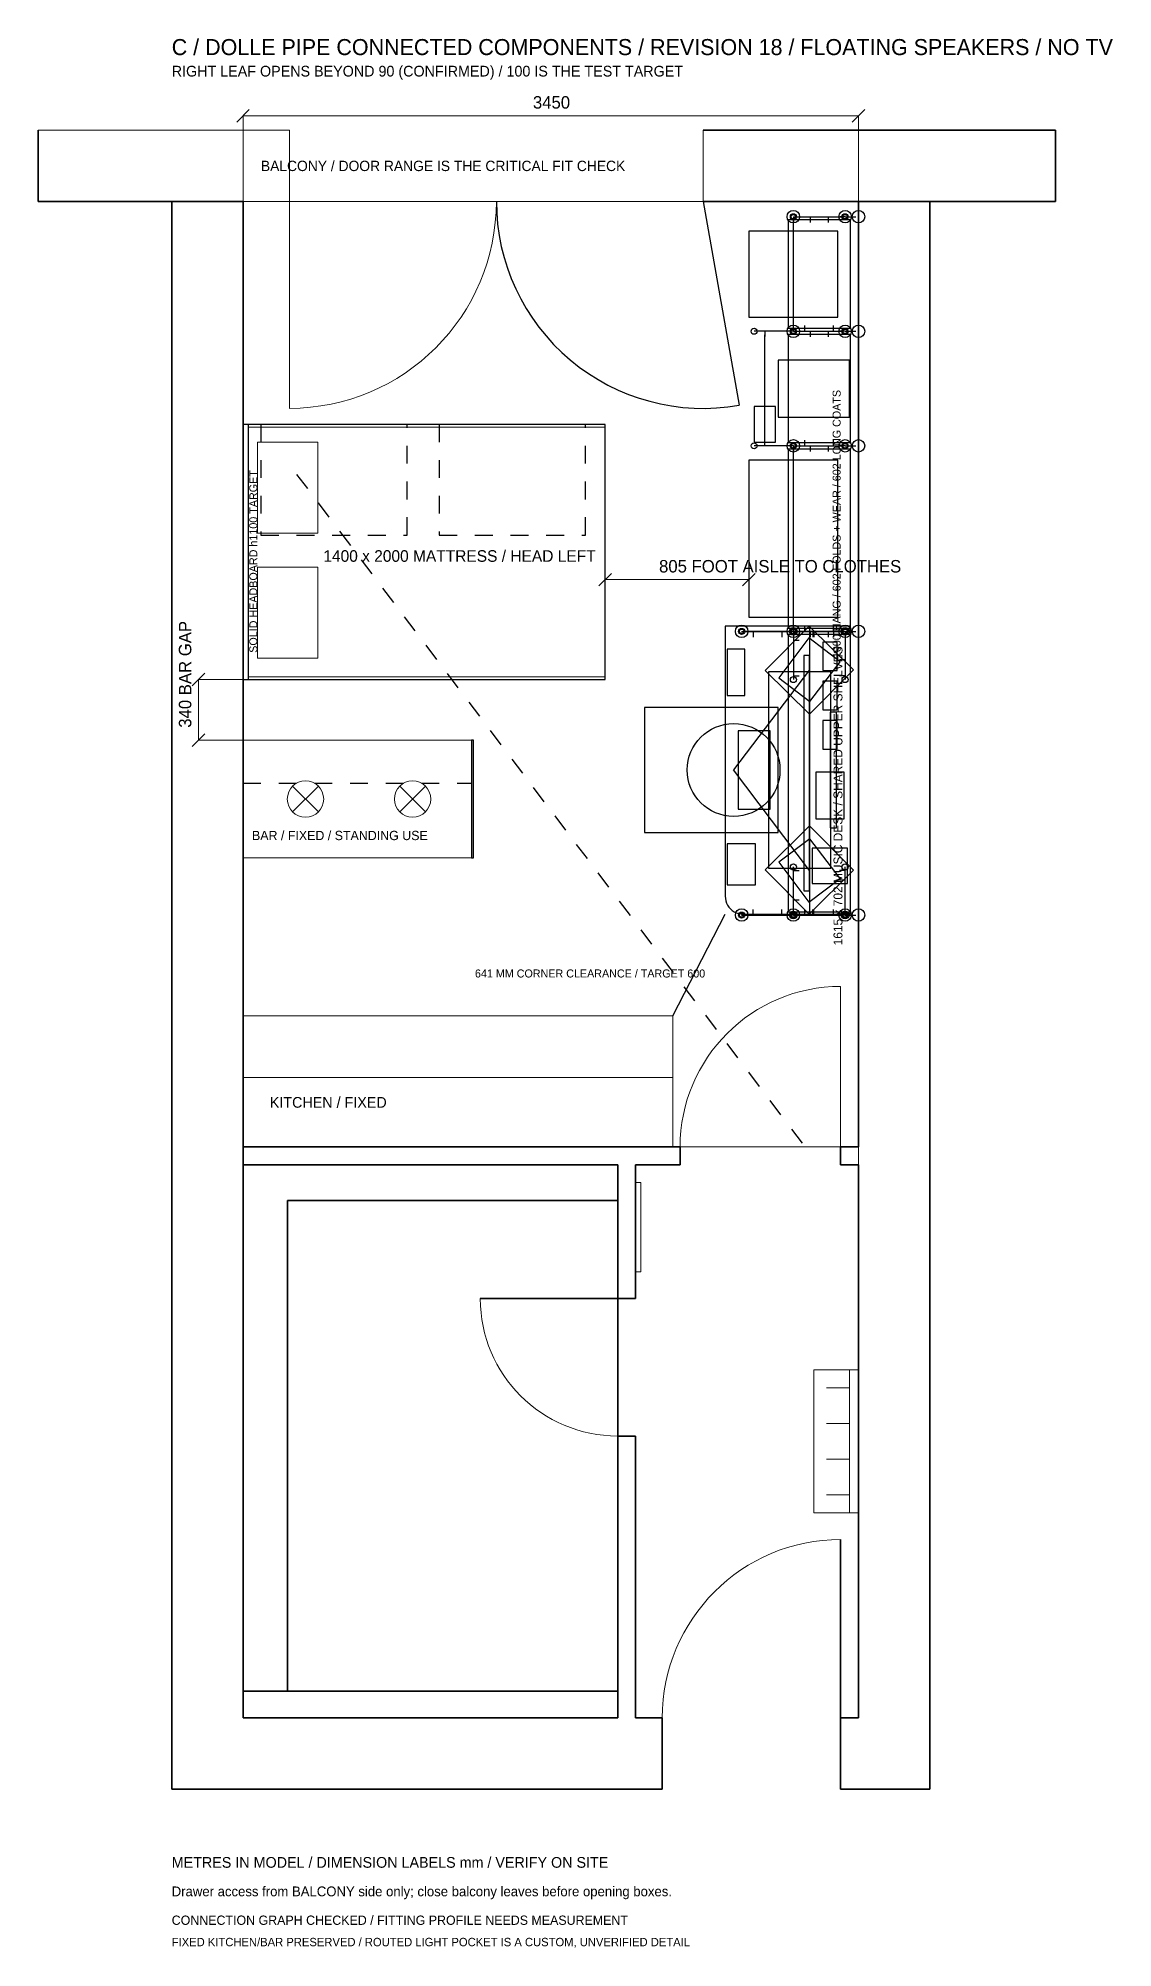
# Model space of a CAD drawing. Header units: metres. Extents: x -0.7 to 5.3, y -2.9 to 7.8.
import ezdxf

# ---------------------------------------------------------------- set-up
doc = ezdxf.new("R2010")
doc.units = ezdxf.units.M
doc.linetypes.add('DASHED', pattern=[0.16, 0.1, -0.06])
for name, color, linetype, lineweight in [('A_Dimensions', 7, 'Continuous', 18), ('A_Notes', 7, 'Continuous', 18), ('A_Openings', 7, 'Continuous', 18), ('A_Walls', 7, 'Continuous', 35), ('F_Fixed_Cabinet', 7, 'Continuous', 18), ('F_Fixed_Kitchen', 7, 'Continuous', 18)]:
    doc.layers.add(name, color=color, linetype=linetype, lineweight=lineweight)
for name, color, linetype, true_color in [('F_Bar_Skin', 7, 'Continuous', 0xc69c68), ('F_Bed_Boxes', 7, 'Continuous', 0xb7834e), ('F_Bed_Frame', 7, 'Continuous', 0x46756a), ('F_Cart_Parked', 7, 'Continuous', 0xb65835), ('F_Headboard', 7, 'Continuous', 0x46756a), ('P_Concept_Void', 7, 'Continuous', 0x79817e), ('P_Door_100', 7, 'Continuous', 0xb65835), ('P_Sightline', 7, 'Continuous', 0x22585d), ('P_Worn_Rail', 7, 'Continuous', 0xb65835)]:
    doc.layers.add(name, color=color, linetype=linetype, true_color=true_color)
for name, color, linetype, lineweight, true_color in [('F_Details', 7, 'Continuous', 18, 0x46756a), ('F_Entry', 7, 'Continuous', 18, 0xa47661), ('F_Proposed_Bed', 7, 'Continuous', 18, 0x46756a)]:
    doc.layers.add(name, color=color, linetype=linetype, lineweight=lineweight, true_color=true_color)
for name, color, linetype in [('V18_ENTRY', 1, 'Continuous'), ('V18_EQUIPMENT_SERVICE', 5, 'Continuous'), ('V8_CLAMPS', 7, 'Continuous'), ('V8_ENVELOPES', 9, 'Continuous'), ('V8_EQUIPMENT', 5, 'Continuous'), ('V8_LIGHT', 2, 'Continuous'), ('V8_NOTES', 7, 'Continuous'), ('V8_OVERHEAD', 8, 'Continuous'), ('V8_PIPE', 7, 'Continuous'), ('V8_TIMBER', 30, 'Continuous')]:
    doc.layers.add(name, color=color, linetype=linetype)

msp = doc.modelspace()

# ---------------------------------------------------------------- linework, layer by layer
at = {"layer": 'A_Dimensions'}
for p, q in [((0.438, 7.351), (0.508, 7.421)), ((0.473, 6.906), (0.473, 7.386)), ((0.473, 7.386), (3.923, 7.386)), ((3.888, 7.351), (3.958, 7.421)), ((3.923, 6.906), (3.923, 7.386)), ((2.503, 4.956), (2.503, 4.786)), ((3.308, 4.956), (3.308, 4.786)), ((2.468, 4.751), (2.538, 4.821)), ((3.273, 4.751), (3.343, 4.821)), ((2.503, 4.786), (3.308, 4.786)), ((0.188, 4.191), (0.258, 4.261)), ((0.473, 4.226), (0.223, 4.226)), ((0.223, 3.886), (0.223, 4.226)), ((0.188, 3.851), (0.258, 3.921)), ((0.473, 3.886), (0.223, 3.886))]:
    msp.add_line(p, q, dxfattribs=at)
at = {"layer": 'A_Openings'}
for p, q in [((0.733, 7.306), (-0.676, 7.306)), ((0.733, 6.906), (0.733, 7.306)), ((3.053, 6.906), (3.053, 7.306)), ((0.473, 6.906), (0.733, 6.906)), ((3.053, 6.906), (0.733, 6.906)), ((0.733, 6.906), (0.733, 5.746)), ((3.823, 1.606), (3.823, 2.506)), ((3.823, 1.606), (2.923, 1.606)), ((3.923, 1.606), (3.823, 1.606)), ((3.923, 1.606), (3.923, 1.506))]:
    msp.add_line(p, q, dxfattribs=at)
for centre, radius, start, end in [((0.733, 6.906), 1.16, 270, 0), ((3.823, 1.606), 0.9, 90, 180), ((2.573, 0.756), 0.77, 180, 270), ((3.823, -1.594), 1, 90, 180)]:
    msp.add_arc(centre, radius, start, end, dxfattribs=at)
at = {"layer": 'A_Walls'}
for p, q in [((-0.676, 7.306), (-0.676, 6.906)), ((3.053, 7.306), (5.028, 7.306)), ((5.028, 6.906), (5.028, 7.306)), ((-0.676, 6.906), (0.473, 6.906)), ((0.073, 6.906), (0.073, -1.994)), ((0.473, 6.906), (0.473, -1.594)), ((3.923, 6.906), (3.053, 6.906)), ((3.923, 6.906), (3.923, 1.606)), ((3.923, 6.906), (5.028, 6.906)), ((4.323, 6.906), (4.323, -1.994)), ((0.473, 1.606), (2.923, 1.606)), ((2.923, 1.606), (2.923, 1.506)), ((3.823, 1.606), (3.823, 1.506)), ((3.823, 1.606), (3.923, 1.606)), ((2.573, 1.506), (0.473, 1.506)), ((2.573, 1.506), (2.573, 0.756)), ((2.673, 1.506), (2.673, 0.756)), ((2.673, 1.506), (2.923, 1.506)), ((2.673, 1.506), (2.673, 0.756)), ((3.823, 1.506), (3.923, 1.506)), ((3.923, 1.506), (3.923, -1.594)), ((0.723, 1.306), (0.723, -1.444)), ((0.723, 1.306), (2.573, 1.306)), ((2.573, 0.756), (1.803, 0.756)), ((2.573, 0.756), (2.573, -0.014)), ((2.573, 0.756), (2.673, 0.756)), ((2.573, -0.014), (2.673, -0.014)), ((2.573, -0.014), (2.573, -1.594)), ((2.673, -0.014), (2.673, -1.594)), ((3.823, -1.594), (3.823, -0.594)), ((0.473, -1.444), (2.573, -1.444)), ((2.573, -1.594), (0.473, -1.594)), ((2.673, -1.594), (2.823, -1.594)), ((2.823, -1.594), (2.823, -1.994)), ((3.923, -1.594), (3.823, -1.594)), ((3.823, -1.594), (3.823, -1.994)), ((3.823, -1.594), (3.923, -1.594)), ((0.073, -1.994), (2.823, -1.994)), ((3.823, -1.994), (4.323, -1.994))]:
    msp.add_line(p, q, dxfattribs=at)
at = {"layer": 'F_Bar_Skin'}
msp.add_lwpolyline([(1.753, 3.226), (1.765, 3.226), (1.765, 3.886), (1.753, 3.886)], close=True, dxfattribs=at)
at = {"layer": 'F_Bed_Boxes', "linetype": 'DASHED'}
for points in [[(0.573, 5.036), (1.393, 5.036), (1.393, 5.656), (0.573, 5.656)], [(1.573, 5.036), (2.393, 5.036), (2.393, 5.656), (1.573, 5.656)]]:
    msp.add_lwpolyline(points, close=True, dxfattribs=at)
at = {"layer": 'F_Bed_Frame'}
msp.add_lwpolyline([(0.473, 4.226), (2.503, 4.226), (2.503, 5.656), (0.473, 5.656)], close=True, dxfattribs=at)
at = {"layer": 'F_Cart_Parked'}
msp.add_lwpolyline([(3.473, 5.697), (3.873, 5.697), (3.873, 6.017), (3.473, 6.017)], close=True, dxfattribs=at)
at = {"layer": 'F_Details'}
for points in [[(0.553, 5.046), (0.893, 5.046), (0.893, 5.556), (0.553, 5.556)], [(0.553, 4.346), (0.893, 4.346), (0.893, 4.856), (0.553, 4.856)]]:
    msp.add_lwpolyline(points, close=True, dxfattribs=at)
at = {"layer": 'F_Entry'}
for p, q in [((3.873, -0.444), (3.873, 0.356)), ((3.873, 0.256), (3.743, 0.256)), ((3.873, 0.056), (3.743, 0.056)), ((3.873, -0.144), (3.743, -0.144)), ((3.873, -0.344), (3.743, -0.344))]:
    msp.add_line(p, q, dxfattribs=at)
for points in [[(2.673, 0.906), (2.703, 0.906), (2.703, 1.406), (2.673, 1.406)], [(3.673, -0.444), (3.923, -0.444), (3.923, 0.356), (3.673, 0.356)]]:
    msp.add_lwpolyline(points, close=True, dxfattribs=at)
at = {"layer": 'F_Fixed_Cabinet'}
for p, q in [((0.895, 3.628), (0.751, 3.484)), ((0.751, 3.628), (0.895, 3.484)), ((1.495, 3.628), (1.351, 3.484)), ((1.351, 3.628), (1.495, 3.484))]:
    msp.add_line(p, q, dxfattribs=at)
msp.add_lwpolyline([(0.473, 3.226), (0.473, 3.886), (1.753, 3.886), (1.753, 3.226)], close=True, dxfattribs=at)
for centre in [(0.823, 3.556), (1.423, 3.556)]:
    msp.add_circle(centre, 0.102, dxfattribs=at)
at = {"layer": 'F_Fixed_Kitchen'}
msp.add_line((2.883, 1.996), (0.473, 1.996), dxfattribs=at)
msp.add_lwpolyline([(0.473, 2.341), (2.883, 2.341), (2.883, 1.606), (0.473, 1.606)], close=True, dxfattribs=at)
at = {"layer": 'F_Headboard'}
msp.add_lwpolyline([(0.473, 4.226), (0.503, 4.226), (0.503, 5.656), (0.473, 5.656)], close=True, dxfattribs=at)
at = {"layer": 'F_Proposed_Bed'}
msp.add_lwpolyline([(0.503, 4.241), (2.503, 4.241), (2.503, 5.641), (0.503, 5.641)], close=True, dxfattribs=at)
at = {"layer": 'P_Concept_Void', "linetype": 'DASHED'}
msp.add_line((0.473, 3.646), (1.753, 3.646), dxfattribs=at)
at = {"layer": 'P_Door_100'}
msp.add_line((3.053, 6.906), (3.254, 5.764), dxfattribs=at)
msp.add_arc((3.053, 6.906), 1.16, 180, 280, dxfattribs=at)
at = {"layer": 'P_Sightline', "linetype": 'DASHED'}
msp.add_line((0.773, 5.376), (3.623, 1.606), dxfattribs=at)
at = {"layer": 'P_Worn_Rail'}
msp.add_line((3.398, 5.556), (3.398, 6.158), dxfattribs=at)
at = {"layer": 'V18_ENTRY'}
msp.add_line((2.883, 2.341), (3.176, 2.911), dxfattribs=at)
at = {"layer": 'V18_EQUIPMENT_SERVICE'}
for points in [[(3.186, 4.136), (3.286, 4.136), (3.286, 4.396), (3.186, 4.396)], [(3.723, 4.276), (3.803, 4.276), (3.803, 4.436), (3.723, 4.436)], [(3.723, 4.056), (3.803, 4.056), (3.803, 4.216), (3.723, 4.216)], [(3.723, 3.836), (3.803, 3.836), (3.803, 3.996), (3.723, 3.996)], [(3.683, 3.446), (3.843, 3.446), (3.843, 3.706), (3.683, 3.706)], [(3.186, 3.076), (3.346, 3.076), (3.346, 3.306), (3.186, 3.306)], [(3.664, 3.083), (3.861, 3.083), (3.861, 3.28), (3.664, 3.28)]]:
    msp.add_lwpolyline(points, close=True, dxfattribs=at)
at = {"layer": 'V8_CLAMPS'}
for p, q in [((3.558, 6.82), (3.558, 6.82)), ((3.558, 6.82), (3.588, 6.82)), ((3.558, 6.82), (3.558, 6.82)), ((3.558, 6.82), (3.558, 6.79)), ((3.558, 6.82), (3.558, 6.82)), ((3.558, 6.82), (3.588, 6.82)), ((3.558, 6.82), (3.558, 6.82)), ((3.558, 6.82), (3.588, 6.82)), ((3.653, 6.82), (3.653, 6.788)), ((3.653, 6.82), (3.653, 6.788)), ((3.753, 6.82), (3.753, 6.788)), ((3.753, 6.82), (3.753, 6.788)), ((3.848, 6.82), (3.818, 6.82)), ((3.848, 6.82), (3.818, 6.82)), ((3.848, 6.82), (3.818, 6.82)), ((3.848, 6.82), (3.848, 6.82)), ((3.848, 6.82), (3.848, 6.82)), ((3.848, 6.82), (3.878, 6.82)), ((3.848, 6.82), (3.848, 6.82)), ((3.848, 6.82), (3.848, 6.82)), ((3.623, 6.178), (3.623, 6.21)), ((3.623, 6.178), (3.623, 6.21)), ((3.783, 6.178), (3.783, 6.21)), ((3.783, 6.178), (3.783, 6.21)), ((3.428, 6.178), (3.368, 6.178)), ((3.398, 6.178), (3.398, 6.148)), ((3.558, 6.178), (3.528, 6.178)), ((3.558, 6.178), (3.558, 6.208)), ((3.558, 6.178), (3.558, 6.178)), ((3.558, 6.178), (3.558, 6.178)), ((3.558, 6.178), (3.588, 6.178)), ((3.558, 6.178), (3.558, 6.178)), ((3.558, 6.178), (3.588, 6.178)), ((3.558, 6.178), (3.558, 6.178)), ((3.558, 6.178), (3.588, 6.178)), ((3.558, 6.178), (3.558, 6.178)), ((3.558, 6.178), (3.588, 6.178)), ((3.558, 6.178), (3.558, 6.178)), ((3.558, 6.178), (3.588, 6.178)), ((3.558, 6.178), (3.558, 6.178)), ((3.558, 6.178), (3.588, 6.178)), ((3.558, 6.178), (3.558, 6.178)), ((3.653, 6.178), (3.653, 6.146)), ((3.653, 6.178), (3.653, 6.146)), ((3.653, 6.178), (3.653, 6.146)), ((3.653, 6.178), (3.653, 6.146)), ((3.653, 6.178), (3.653, 6.146)), ((3.753, 6.178), (3.753, 6.146)), ((3.753, 6.178), (3.753, 6.146)), ((3.753, 6.178), (3.753, 6.146)), ((3.753, 6.178), (3.753, 6.146)), ((3.753, 6.178), (3.753, 6.146)), ((3.848, 6.178), (3.818, 6.178)), ((3.848, 6.178), (3.818, 6.178)), ((3.848, 6.178), (3.818, 6.178)), ((3.848, 6.178), (3.818, 6.178)), ((3.848, 6.178), (3.818, 6.178)), ((3.848, 6.178), (3.818, 6.178)), ((3.848, 6.178), (3.848, 6.178)), ((3.848, 6.178), (3.878, 6.178)), ((3.848, 6.178), (3.848, 6.178)), ((3.848, 6.178), (3.848, 6.178)), ((3.848, 6.178), (3.848, 6.178)), ((3.848, 6.178), (3.848, 6.178)), ((3.848, 6.178), (3.848, 6.178)), ((3.848, 6.178), (3.848, 6.178)), ((3.398, 5.536), (3.398, 5.566)), ((3.623, 5.536), (3.623, 5.568)), ((3.623, 5.536), (3.623, 5.568)), ((3.623, 5.536), (3.623, 5.568)), ((3.623, 5.536), (3.623, 5.568)), ((3.623, 5.536), (3.623, 5.568)), ((3.783, 5.536), (3.783, 5.568)), ((3.783, 5.536), (3.783, 5.568)), ((3.783, 5.536), (3.783, 5.568)), ((3.783, 5.536), (3.783, 5.568)), ((3.783, 5.536), (3.783, 5.568)), ((3.428, 5.536), (3.368, 5.536)), ((3.558, 5.536), (3.528, 5.536)), ((3.558, 5.536), (3.558, 5.536)), ((3.558, 5.536), (3.588, 5.536)), ((3.558, 5.536), (3.558, 5.536)), ((3.558, 5.536), (3.558, 5.506)), ((3.558, 5.536), (3.558, 5.536)), ((3.558, 5.536), (3.558, 5.506)), ((3.558, 5.536), (3.558, 5.536)), ((3.558, 5.536), (3.588, 5.536)), ((3.558, 5.536), (3.558, 5.536)), ((3.558, 5.536), (3.588, 5.536)), ((3.558, 5.536), (3.558, 5.536)), ((3.558, 5.536), (3.588, 5.536)), ((3.558, 5.536), (3.558, 5.536)), ((3.558, 5.536), (3.588, 5.536)), ((3.558, 5.536), (3.558, 5.536)), ((3.558, 5.536), (3.588, 5.536)), ((3.558, 5.536), (3.558, 5.536)), ((3.653, 5.536), (3.653, 5.504)), ((3.753, 5.536), (3.753, 5.504)), ((3.848, 5.536), (3.818, 5.536)), ((3.848, 5.536), (3.818, 5.536)), ((3.848, 5.536), (3.818, 5.536)), ((3.848, 5.536), (3.818, 5.536)), ((3.848, 5.536), (3.818, 5.536)), ((3.848, 5.536), (3.818, 5.536)), ((3.848, 5.536), (3.848, 5.536)), ((3.848, 5.536), (3.848, 5.536)), ((3.848, 5.536), (3.878, 5.536)), ((3.848, 5.536), (3.848, 5.536)), ((3.848, 5.536), (3.848, 5.536)), ((3.848, 5.536), (3.848, 5.536)), ((3.848, 5.536), (3.848, 5.536)), ((3.848, 5.536), (3.848, 5.536)), ((3.268, 4.496), (3.268, 4.496)), ((3.268, 4.496), (3.298, 4.496)), ((3.268, 4.496), (3.268, 4.496)), ((3.268, 4.496), (3.298, 4.496)), ((3.333, 4.496), (3.333, 4.464)), ((3.493, 4.496), (3.493, 4.464)), ((3.588, 4.496), (3.528, 4.496)), ((3.558, 4.496), (3.528, 4.496)), ((3.558, 4.496), (3.558, 4.526)), ((3.558, 4.496), (3.558, 4.526)), ((3.558, 4.496), (3.558, 4.496)), ((3.558, 4.496), (3.588, 4.496)), ((3.558, 4.496), (3.558, 4.496)), ((3.558, 4.496), (3.588, 4.496)), ((3.558, 4.496), (3.558, 4.496)), ((3.558, 4.496), (3.588, 4.496)), ((3.558, 4.496), (3.558, 4.496)), ((3.558, 4.496), (3.588, 4.496)), ((3.558, 4.496), (3.558, 4.496)), ((3.558, 4.496), (3.558, 4.496)), ((3.558, 4.496), (3.558, 4.496)), ((3.558, 4.496), (3.558, 4.466)), ((3.558, 4.496), (3.558, 4.496)), ((3.558, 4.496), (3.588, 4.496)), ((3.558, 4.496), (3.558, 4.496)), ((3.558, 4.496), (3.558, 4.496)), ((3.558, 4.496), (3.558, 4.496)), ((3.558, 4.496), (3.588, 4.496)), ((3.623, 4.496), (3.623, 4.528)), ((3.653, 4.496), (3.653, 4.464)), ((3.653, 4.496), (3.653, 4.464)), ((3.653, 4.496), (3.653, 4.464)), ((3.668, 4.496), (3.668, 4.464)), ((3.673, 4.496), (3.673, 4.464)), ((3.753, 4.496), (3.753, 4.464)), ((3.753, 4.496), (3.753, 4.464)), ((3.753, 4.496), (3.753, 4.464)), ((3.783, 4.496), (3.783, 4.528)), ((3.783, 4.496), (3.783, 4.464)), ((3.783, 4.496), (3.783, 4.464)), ((3.848, 4.496), (3.818, 4.496)), ((3.848, 4.496), (3.818, 4.496)), ((3.848, 4.496), (3.818, 4.496)), ((3.848, 4.496), (3.818, 4.496)), ((3.848, 4.496), (3.818, 4.496)), ((3.848, 4.496), (3.818, 4.496)), ((3.848, 4.496), (3.818, 4.496)), ((3.848, 4.496), (3.848, 4.496)), ((3.848, 4.496), (3.848, 4.496)), ((3.848, 4.496), (3.848, 4.496)), ((3.848, 4.496), (3.848, 4.496)), ((3.848, 4.496), (3.848, 4.496)), ((3.848, 4.496), (3.878, 4.496)), ((3.848, 4.496), (3.848, 4.496)), ((3.848, 4.496), (3.848, 4.466)), ((3.848, 4.496), (3.848, 4.496)), ((3.848, 4.496), (3.848, 4.496)), ((3.848, 4.496), (3.848, 4.496)), ((3.848, 4.496), (3.878, 4.496)), ((3.848, 4.496), (3.848, 4.496)), ((3.558, 4.446), (3.59, 4.446)), ((3.848, 4.336), (3.816, 4.336)), ((3.558, 4.246), (3.59, 4.246)), ((3.848, 4.246), (3.816, 4.246)), ((3.558, 3.156), (3.59, 3.156)), ((3.848, 3.156), (3.816, 3.156)), ((3.848, 3.101), (3.816, 3.101)), ((3.268, 2.906), (3.268, 2.906)), ((3.268, 2.906), (3.298, 2.906)), ((3.268, 2.906), (3.268, 2.906)), ((3.268, 2.906), (3.298, 2.906)), ((3.333, 2.906), (3.333, 2.938)), ((3.493, 2.906), (3.493, 2.938)), ((3.588, 2.906), (3.528, 2.906)), ((3.558, 2.906), (3.528, 2.906)), ((3.558, 2.991), (3.59, 2.991)), ((3.558, 2.906), (3.558, 2.936)), ((3.558, 2.906), (3.558, 2.906)), ((3.558, 2.906), (3.588, 2.906)), ((3.558, 2.906), (3.558, 2.906)), ((3.558, 2.906), (3.588, 2.906)), ((3.558, 2.906), (3.558, 2.906)), ((3.558, 2.906), (3.588, 2.906)), ((3.558, 2.906), (3.558, 2.906)), ((3.558, 2.906), (3.558, 2.906)), ((3.558, 2.906), (3.588, 2.906)), ((3.558, 2.906), (3.558, 2.906)), ((3.558, 2.906), (3.558, 2.906)), ((3.558, 2.906), (3.558, 2.906)), ((3.558, 2.906), (3.588, 2.906)), ((3.623, 2.906), (3.623, 2.938)), ((3.623, 2.906), (3.623, 2.938)), ((3.623, 2.906), (3.623, 2.938)), ((3.668, 2.906), (3.668, 2.938)), ((3.673, 2.906), (3.673, 2.938)), ((3.783, 2.906), (3.783, 2.938)), ((3.783, 2.906), (3.783, 2.938)), ((3.783, 2.906), (3.783, 2.938)), ((3.783, 2.906), (3.783, 2.938)), ((3.783, 2.906), (3.783, 2.938)), ((3.848, 2.906), (3.818, 2.906)), ((3.848, 2.906), (3.818, 2.906)), ((3.848, 2.906), (3.818, 2.906)), ((3.848, 2.906), (3.818, 2.906)), ((3.848, 2.906), (3.818, 2.906)), ((3.848, 2.906), (3.818, 2.906)), ((3.848, 2.906), (3.848, 2.936)), ((3.848, 2.906), (3.848, 2.906)), ((3.848, 2.906), (3.878, 2.906)), ((3.848, 2.906), (3.848, 2.906)), ((3.848, 2.906), (3.878, 2.906)), ((3.848, 2.906), (3.848, 2.906)), ((3.848, 2.906), (3.848, 2.906)), ((3.848, 2.906), (3.848, 2.906)), ((3.848, 2.906), (3.848, 2.906)), ((3.848, 2.906), (3.848, 2.906)), ((3.848, 2.906), (3.848, 2.906)), ((3.848, 2.906), (3.848, 2.906)), ((3.848, 2.906), (3.878, 2.906)), ((3.848, 2.906), (3.848, 2.906))]:
    msp.add_line(p, q, dxfattribs=at)
for centre, radius in [((3.558, 6.82), 0.035), ((3.848, 6.82), 0.035), ((3.923, 6.82), 0.035), ((3.558, 6.82), 0.017), ((3.558, 6.82), 0.017), ((3.848, 6.82), 0.017), ((3.848, 6.82), 0.017), ((3.558, 6.178), 0.035), ((3.848, 6.178), 0.035), ((3.923, 6.178), 0.035), ((3.338, 6.178), 0.017), ((3.558, 6.178), 0.017), ((3.558, 6.178), 0.017), ((3.848, 6.178), 0.017), ((3.848, 6.178), 0.017), ((3.558, 5.536), 0.035), ((3.848, 5.536), 0.035), ((3.923, 5.536), 0.035), ((3.338, 5.536), 0.017), ((3.558, 5.536), 0.017), ((3.558, 5.536), 0.017), ((3.848, 5.536), 0.017), ((3.848, 5.536), 0.017), ((3.268, 4.496), 0.035), ((3.268, 4.496), 0.017), ((3.558, 4.496), 0.035), ((3.558, 4.496), 0.022), ((3.558, 4.496), 0.017), ((3.558, 4.496), 0.017), ((3.558, 4.496), 0.017), ((3.848, 4.496), 0.035), ((3.848, 4.496), 0.022), ((3.848, 4.496), 0.022), ((3.848, 4.496), 0.017), ((3.848, 4.496), 0.017), ((3.923, 4.496), 0.035), ((3.923, 4.496), 0.035), ((3.558, 4.226), 0.017), ((3.848, 4.226), 0.017), ((3.558, 3.176), 0.017), ((3.848, 3.176), 0.017), ((3.268, 2.906), 0.035), ((3.268, 2.906), 0.017), ((3.558, 2.906), 0.035), ((3.558, 2.906), 0.022), ((3.558, 2.906), 0.017), ((3.558, 2.906), 0.017), ((3.558, 2.906), 0.017), ((3.848, 2.906), 0.035), ((3.848, 2.906), 0.022), ((3.848, 2.906), 0.022), ((3.848, 2.906), 0.017), ((3.848, 2.906), 0.017), ((3.923, 2.906), 0.035), ((3.923, 2.906), 0.035), ((3.923, 2.906), 0.035)]:
    msp.add_circle(centre, radius, dxfattribs=at)
at = {"layer": 'V8_ENVELOPES'}
for p in [(3.648, 4.281), (3.648, 3.156)]:
    msp.add_line(p, (3.223, 3.719), dxfattribs=at)
for points in [[(3.308, 6.258), (3.808, 6.258), (3.808, 6.74), (3.308, 6.74)], [(3.339, 5.556), (3.457, 5.556), (3.457, 5.756), (3.339, 5.756)], [(3.308, 4.576), (3.808, 4.576), (3.808, 5.456), (3.308, 5.456)], [(2.723, 3.369), (3.473, 3.369), (3.473, 4.069), (2.723, 4.069)]]:
    msp.add_lwpolyline(points, close=True, dxfattribs=at)
at = {"layer": 'V8_EQUIPMENT'}
for points in [[(3.651, 4.103), (3.82, 4.326), (3.644, 4.459), (3.476, 4.236)], [(3.418, 3.169), (3.768, 3.169), (3.768, 4.269), (3.418, 4.269)], [(3.765, 3.394), (3.8, 3.394), (3.8, 4.044), (3.765, 4.044)], [(3.248, 3.499), (3.428, 3.499), (3.428, 3.939), (3.248, 3.939)], [(3.476, 3.202), (3.644, 2.978), (3.82, 3.111), (3.651, 3.334)]]:
    msp.add_lwpolyline(points, close=True, dxfattribs=at)
msp.add_circle((3.223, 3.719), 0.26, dxfattribs=at)
at = {"layer": 'V8_LIGHT'}
msp.add_lwpolyline([(3.617, 3.041), (3.649, 3.041), (3.649, 4.361), (3.617, 4.361)], close=True, dxfattribs=at)
at = {"layer": 'V8_OVERHEAD'}
for p, q in [((3.878, 6.802), (3.528, 6.802)), ((3.878, 6.802), (3.528, 6.802)), ((3.528, 6.802), (3.528, 6.196)), ((3.528, 6.802), (3.528, 6.196)), ((3.528, 6.802), (3.528, 6.802)), ((3.878, 6.802), (3.528, 6.802)), ((3.878, 6.802), (3.528, 6.802)), ((3.528, 6.802), (3.528, 6.196)), ((3.528, 6.802), (3.528, 6.196)), ((3.528, 6.802), (3.528, 6.802)), ((3.878, 6.196), (3.878, 6.802)), ((3.878, 6.196), (3.878, 6.802)), ((3.878, 6.802), (3.878, 6.802)), ((3.878, 6.196), (3.878, 6.802)), ((3.878, 6.196), (3.878, 6.802)), ((3.878, 6.802), (3.878, 6.802)), ((3.528, 6.196), (3.878, 6.196)), ((3.528, 6.196), (3.878, 6.196)), ((3.528, 6.196), (3.528, 6.196)), ((3.528, 6.196), (3.878, 6.196)), ((3.528, 6.196), (3.878, 6.196)), ((3.528, 6.196), (3.528, 6.196)), ((3.878, 6.16), (3.528, 6.16)), ((3.878, 6.16), (3.528, 6.16)), ((3.528, 6.16), (3.528, 5.554)), ((3.528, 6.16), (3.528, 5.554)), ((3.528, 6.16), (3.528, 6.16)), ((3.878, 6.16), (3.528, 6.16)), ((3.878, 6.16), (3.528, 6.16)), ((3.528, 6.16), (3.528, 5.554)), ((3.528, 6.16), (3.528, 5.554)), ((3.528, 6.16), (3.528, 6.16)), ((3.878, 6.16), (3.528, 6.16)), ((3.878, 6.16), (3.528, 6.16)), ((3.528, 6.16), (3.528, 5.554)), ((3.528, 6.16), (3.528, 5.554)), ((3.528, 6.16), (3.528, 6.16)), ((3.878, 6.16), (3.528, 6.16)), ((3.878, 6.16), (3.528, 6.16)), ((3.528, 6.16), (3.528, 5.554)), ((3.528, 6.16), (3.528, 5.554)), ((3.528, 6.16), (3.528, 6.16)), ((3.878, 6.16), (3.528, 6.16)), ((3.878, 6.16), (3.528, 6.16)), ((3.528, 6.16), (3.528, 5.554)), ((3.528, 6.16), (3.528, 5.554)), ((3.528, 6.16), (3.528, 6.16)), ((3.878, 6.196), (3.878, 6.196)), ((3.878, 6.196), (3.878, 6.196)), ((3.878, 5.554), (3.878, 6.16)), ((3.878, 5.554), (3.878, 6.16)), ((3.878, 6.16), (3.878, 6.16)), ((3.878, 5.554), (3.878, 6.16)), ((3.878, 5.554), (3.878, 6.16)), ((3.878, 6.16), (3.878, 6.16)), ((3.878, 5.554), (3.878, 6.16)), ((3.878, 5.554), (3.878, 6.16)), ((3.878, 6.16), (3.878, 6.16)), ((3.878, 5.554), (3.878, 6.16)), ((3.878, 5.554), (3.878, 6.16)), ((3.878, 6.16), (3.878, 6.16)), ((3.878, 5.554), (3.878, 6.16)), ((3.878, 5.554), (3.878, 6.16)), ((3.878, 6.16), (3.878, 6.16)), ((3.528, 5.554), (3.878, 5.554)), ((3.528, 5.554), (3.878, 5.554)), ((3.528, 5.554), (3.528, 5.554)), ((3.528, 5.554), (3.878, 5.554)), ((3.528, 5.554), (3.878, 5.554)), ((3.528, 5.554), (3.528, 5.554)), ((3.528, 5.554), (3.878, 5.554)), ((3.528, 5.554), (3.878, 5.554)), ((3.528, 5.554), (3.528, 5.554)), ((3.528, 5.554), (3.878, 5.554)), ((3.528, 5.554), (3.878, 5.554)), ((3.528, 5.554), (3.528, 5.554)), ((3.528, 5.554), (3.878, 5.554)), ((3.528, 5.554), (3.878, 5.554)), ((3.528, 5.554), (3.528, 5.554)), ((3.878, 5.518), (3.528, 5.518)), ((3.878, 5.518), (3.528, 5.518)), ((3.528, 5.518), (3.528, 4.514)), ((3.528, 5.518), (3.528, 4.514)), ((3.528, 5.518), (3.528, 5.518)), ((3.878, 5.554), (3.878, 5.554)), ((3.878, 5.554), (3.878, 5.554)), ((3.878, 5.554), (3.878, 5.554)), ((3.878, 5.554), (3.878, 5.554)), ((3.878, 5.554), (3.878, 5.554)), ((3.878, 4.514), (3.878, 5.518)), ((3.878, 4.514), (3.878, 5.518)), ((3.878, 5.518), (3.878, 5.518)), ((3.647, 4.526), (3.4, 4.277)), ((3.647, 4.526), (3.4, 4.277)), ((3.528, 4.514), (3.878, 4.514)), ((3.528, 4.514), (3.878, 4.514)), ((3.528, 4.514), (3.528, 4.514)), ((3.895, 4.28), (3.647, 4.526)), ((3.895, 4.28), (3.647, 4.526)), ((3.647, 4.526), (3.647, 4.526)), ((3.878, 4.526), (3.648, 4.526)), ((3.878, 4.526), (3.648, 4.526)), ((3.648, 4.526), (3.648, 2.911)), ((3.648, 4.526), (3.648, 2.911)), ((3.648, 4.526), (3.648, 4.526)), ((3.878, 2.911), (3.878, 4.526)), ((3.878, 2.911), (3.878, 4.526)), ((3.878, 4.526), (3.878, 4.526)), ((3.878, 4.514), (3.878, 4.514)), ((3.878, 4.478), (3.528, 4.478)), ((3.878, 4.478), (3.528, 4.478)), ((3.528, 4.478), (3.528, 2.924)), ((3.528, 4.478), (3.528, 2.924)), ((3.528, 4.478), (3.528, 4.478)), ((3.878, 4.478), (3.528, 4.478)), ((3.878, 4.478), (3.528, 4.478)), ((3.528, 4.478), (3.528, 2.924)), ((3.528, 4.478), (3.528, 2.924)), ((3.528, 4.478), (3.528, 4.478)), ((3.878, 4.478), (3.528, 4.478)), ((3.878, 4.478), (3.528, 4.478)), ((3.528, 4.478), (3.528, 2.924)), ((3.528, 4.478), (3.528, 2.924)), ((3.528, 4.478), (3.528, 4.478)), ((3.878, 2.924), (3.878, 4.478)), ((3.878, 2.924), (3.878, 4.478)), ((3.878, 4.478), (3.878, 4.478)), ((3.878, 2.924), (3.878, 4.478)), ((3.878, 2.924), (3.878, 4.478)), ((3.878, 4.478), (3.878, 4.478)), ((3.878, 2.924), (3.878, 4.478)), ((3.878, 2.924), (3.878, 4.478)), ((3.878, 4.478), (3.878, 4.478)), ((3.4, 4.277), (3.649, 4.031)), ((3.4, 4.277), (3.649, 4.031)), ((3.4, 4.277), (3.4, 4.277)), ((3.649, 4.031), (3.895, 4.28)), ((3.649, 4.031), (3.895, 4.28)), ((3.895, 4.28), (3.895, 4.28)), ((3.649, 4.031), (3.649, 4.031)), ((3.649, 3.406), (3.4, 3.16)), ((3.649, 3.406), (3.4, 3.16)), ((3.895, 3.157), (3.649, 3.406)), ((3.895, 3.157), (3.649, 3.406)), ((3.649, 3.406), (3.649, 3.406)), ((3.4, 3.16), (3.647, 2.911)), ((3.4, 3.16), (3.647, 2.911)), ((3.4, 3.16), (3.4, 3.16)), ((3.647, 2.911), (3.895, 3.157)), ((3.647, 2.911), (3.895, 3.157)), ((3.895, 3.157), (3.895, 3.157)), ((3.528, 2.924), (3.878, 2.924)), ((3.528, 2.924), (3.878, 2.924)), ((3.528, 2.924), (3.528, 2.924)), ((3.528, 2.924), (3.878, 2.924)), ((3.528, 2.924), (3.878, 2.924)), ((3.528, 2.924), (3.528, 2.924)), ((3.528, 2.924), (3.878, 2.924)), ((3.528, 2.924), (3.878, 2.924)), ((3.528, 2.924), (3.528, 2.924)), ((3.647, 2.911), (3.647, 2.911)), ((3.648, 2.911), (3.878, 2.911)), ((3.648, 2.911), (3.878, 2.911)), ((3.648, 2.911), (3.648, 2.911)), ((3.878, 2.924), (3.878, 2.924)), ((3.878, 2.924), (3.878, 2.924)), ((3.878, 2.924), (3.878, 2.924)), ((3.878, 2.911), (3.878, 2.911))]:
    msp.add_line(p, q, dxfattribs=at)
at = {"layer": 'V8_PIPE'}
for p, q in [((3.558, 6.198), (3.558, 6.8)), ((3.578, 6.82), (3.828, 6.82)), ((3.578, 6.82), (3.828, 6.82)), ((3.578, 6.82), (3.828, 6.82)), ((3.868, 6.82), (3.908, 6.82)), ((3.538, 6.178), (3.338, 6.178)), ((3.398, 5.556), (3.398, 6.158)), ((3.578, 6.178), (3.828, 6.178)), ((3.578, 6.178), (3.828, 6.178)), ((3.578, 6.178), (3.828, 6.178)), ((3.578, 6.178), (3.828, 6.178)), ((3.578, 6.178), (3.828, 6.178)), ((3.578, 6.178), (3.828, 6.178)), ((3.868, 6.178), (3.908, 6.178)), ((3.538, 5.536), (3.338, 5.536)), ((3.558, 4.516), (3.558, 5.516)), ((3.558, 4.516), (3.558, 5.516)), ((3.578, 5.536), (3.828, 5.536)), ((3.578, 5.536), (3.828, 5.536)), ((3.578, 5.536), (3.828, 5.536)), ((3.578, 5.536), (3.828, 5.536)), ((3.578, 5.536), (3.828, 5.536)), ((3.578, 5.536), (3.828, 5.536)), ((3.868, 5.536), (3.908, 5.536)), ((3.538, 4.496), (3.288, 4.496)), ((3.288, 4.496), (3.538, 4.496)), ((3.578, 4.496), (3.828, 4.496)), ((3.578, 4.496), (3.828, 4.496)), ((3.578, 4.496), (3.828, 4.496)), ((3.578, 4.496), (3.828, 4.496)), ((3.828, 4.496), (3.578, 4.496)), ((3.578, 4.496), (3.828, 4.496)), ((3.578, 4.496), (3.828, 4.496)), ((3.868, 4.496), (3.908, 4.496)), ((3.868, 4.496), (3.908, 4.496)), ((3.558, 4.476), (3.558, 4.226)), ((3.848, 4.476), (3.848, 4.226)), ((3.558, 2.926), (3.558, 3.176)), ((3.848, 2.926), (3.848, 3.176)), ((3.538, 2.906), (3.288, 2.906)), ((3.288, 2.906), (3.538, 2.906)), ((3.578, 2.906), (3.828, 2.906)), ((3.578, 2.906), (3.828, 2.906)), ((3.578, 2.906), (3.828, 2.906)), ((3.828, 2.906), (3.578, 2.906)), ((3.578, 2.906), (3.828, 2.906)), ((3.578, 2.906), (3.828, 2.906)), ((3.868, 2.906), (3.908, 2.906)), ((3.868, 2.906), (3.908, 2.906)), ((3.868, 2.906), (3.908, 2.906))]:
    msp.add_line(p, q, dxfattribs=at)
for centre in [(3.558, 6.82), (3.558, 6.82), (3.848, 6.82), (3.848, 6.82), (3.558, 6.178), (3.558, 6.178), (3.848, 6.178), (3.848, 6.178), (3.558, 5.536), (3.558, 5.536), (3.848, 5.536), (3.848, 5.536), (3.268, 4.496), (3.268, 4.496), (3.558, 4.496), (3.558, 4.496), (3.558, 4.496), (3.558, 4.496), (3.848, 4.496), (3.848, 4.496), (3.268, 2.906), (3.268, 2.906), (3.558, 2.906), (3.558, 2.906), (3.558, 2.906), (3.558, 2.906), (3.848, 2.906), (3.848, 2.906)]:
    msp.add_circle(centre, 0.0125, dxfattribs=at)
at = {"layer": 'V8_TIMBER'}
for p, q in [((3.878, 4.526), (3.176, 4.526)), ((3.878, 4.526), (3.176, 4.526)), ((3.176, 4.526), (3.176, 3.011)), ((3.176, 4.526), (3.176, 3.011)), ((3.176, 4.526), (3.176, 4.526)), ((3.878, 2.911), (3.878, 4.526)), ((3.878, 2.911), (3.878, 4.526)), ((3.878, 4.526), (3.878, 4.526)), ((3.176, 3.011), (3.177, 2.998)), ((3.176, 3.011), (3.177, 2.998)), ((3.176, 3.011), (3.176, 3.011)), ((3.177, 2.998), (3.179, 2.985)), ((3.177, 2.998), (3.179, 2.985)), ((3.179, 2.985), (3.183, 2.973)), ((3.179, 2.985), (3.183, 2.973)), ((3.183, 2.973), (3.189, 2.961)), ((3.183, 2.973), (3.189, 2.961)), ((3.189, 2.961), (3.196, 2.95)), ((3.189, 2.961), (3.196, 2.95)), ((3.196, 2.95), (3.205, 2.94)), ((3.196, 2.95), (3.205, 2.94)), ((3.205, 2.94), (3.215, 2.932)), ((3.205, 2.94), (3.215, 2.932)), ((3.215, 2.932), (3.226, 2.924)), ((3.215, 2.932), (3.226, 2.924)), ((3.226, 2.924), (3.238, 2.919)), ((3.226, 2.924), (3.238, 2.919)), ((3.238, 2.919), (3.25, 2.914)), ((3.238, 2.919), (3.25, 2.914)), ((3.25, 2.914), (3.263, 2.912)), ((3.25, 2.914), (3.263, 2.912)), ((3.263, 2.912), (3.276, 2.911)), ((3.263, 2.912), (3.276, 2.911)), ((3.276, 2.911), (3.878, 2.911)), ((3.276, 2.911), (3.878, 2.911)), ((3.276, 2.911), (3.276, 2.911)), ((3.878, 2.911), (3.878, 2.911))]:
    msp.add_line(p, q, dxfattribs=at)

# ---------------------------------------------------------------- texts
at = {"layer": 'A_Dimensions'}
for s, p in [('3450', (2.098, 7.426)), ('805 FOOT AISLE TO CLOTHES', (2.805, 4.826))]:
    msp.add_text(s, height=0.07, dxfattribs=at).set_placement(p)
msp.add_text('340 BAR GAP', height=0.07, rotation=90, dxfattribs=at).set_placement((0.183, 3.956))
at = {"layer": 'A_Notes'}
for s, height, p in [('C / DOLLE PIPE CONNECTED COMPONENTS / REVISION 18 / FLOATING SPEAKERS / NO TV', 0.09, (0.073, 7.726)), ('RIGHT LEAF OPENS BEYOND 90 (CONFIRMED) / 100 IS THE TEST TARGET', 0.06, (0.073, 7.606)), ('BALCONY / DOOR RANGE IS THE CRITICAL FIT CHECK', 0.058, (0.573, 7.076)), ('1400 x 2000 MATTRESS / HEAD LEFT', 0.065, (0.923, 4.886)), ('BAR / FIXED / STANDING USE', 0.052, (0.523, 3.326)), ('KITCHEN / FIXED', 0.06, (0.623, 1.826)), ('METRES IN MODEL / DIMENSION LABELS mm / VERIFY ON SITE', 0.06, (0.073, -2.434)), ('Drawer access from BALCONY side only; close balcony leaves before opening boxes.', 0.055, (0.073, -2.594)), ('CONNECTION GRAPH CHECKED / FITTING PROFILE NEEDS MEASUREMENT', 0.052, (0.073, -2.754))]:
    msp.add_text(s, height=height, dxfattribs=at).set_placement(p)
for s, height, p in [('1000 HANG / 602 FOLDS + WEAR / 602 LONG COATS', 0.045, (3.823, 4.346)), ('1615 x 702 MUSIC DESK / SHARED UPPER SHELVES', 0.05, (3.833, 2.736))]:
    msp.add_text(s, height=height, rotation=90, dxfattribs=at).set_placement(p)
at = {"layer": 'F_Headboard'}
msp.add_text('SOLID HEADBOARD h1100 TARGET', height=0.045, rotation=90, dxfattribs=at).set_placement((0.553, 4.376))
at = {"layer": 'V18_ENTRY'}
msp.add_text('641 MM CORNER CLEARANCE / TARGET 600', height=0.045, dxfattribs=at).set_placement((1.773, 2.556))
at = {"layer": 'V8_NOTES'}
msp.add_text('FIXED KITCHEN/BAR PRESERVED / ROUTED LIGHT POCKET IS A CUSTOM, UNVERIFIED DETAIL', height=0.047, dxfattribs=at).set_placement((0.073, -2.874))

doc.saveas('drawing.dxf')
